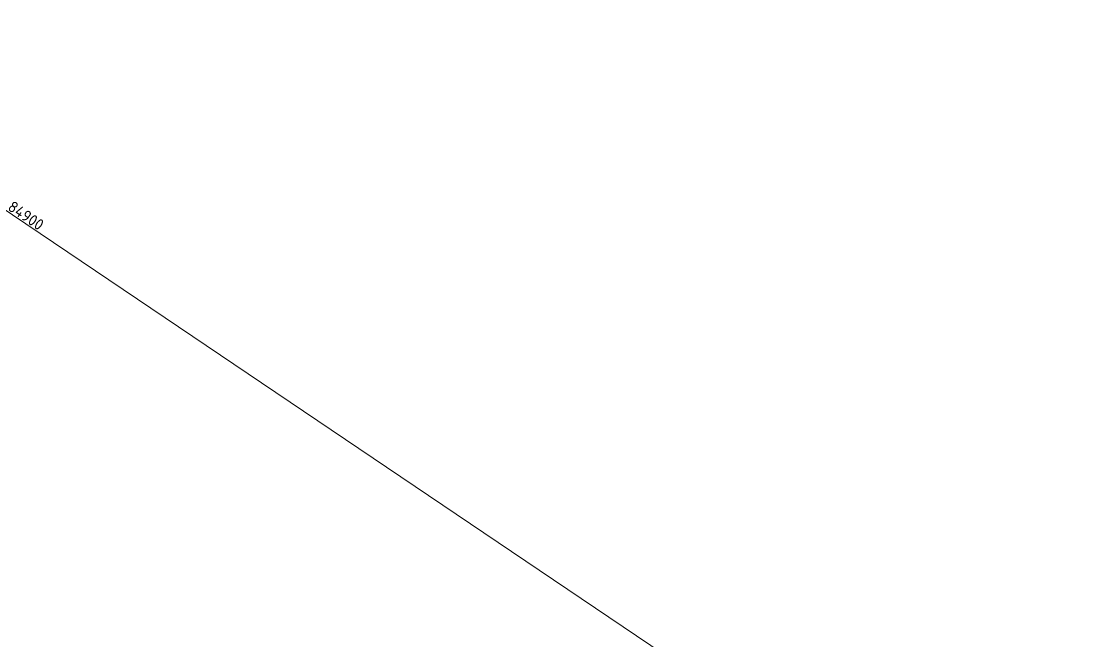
# Model space of a CAD drawing. Header units: millimetres. Extents: x -243740 to 150609, y -407537 to -187091.
# Drawn here: x 111915 to 149694, y -256054 to -233949 of the extents above; entities that cross this region are included whole.
import ezdxf

# ---------------------------------------------------------------- set-up
doc = ezdxf.new("R2010")
doc.units = ezdxf.units.MM
doc.linetypes.add('Штрих', pattern=[6.350000000000002, 3.175000000000001, -3.175000000000001])
doc.layers.add('A-ANNO-DIMS', color=7, linetype='Continuous', lineweight=9)
doc.layers.add('АР_монолит', color=252, linetype='Continuous', lineweight=50)
doc.layers.add('Вставка', color=252, linetype='Continuous')
doc.styles.add('GOST 2.304', font='')
doc.styles.get('GOST 2.304').set_extended_font_data('GOST Common')
doc.linetypes.add('Truba', pattern='A,3e-05,[4,MSH_7,S=1,R=0,X=0,Y=0],-3.022072', length=3.022102)
doc.dimstyles.new('М-200', dxfattribs={"dimtxt": 400, "dimasz": 160, "dimexe": 200, "dimexo": 400, "dimgap": 50, "dimtad": 1, "dimdec": 0, "dimzin": 0, "dimdsep": 46, "dimtxsty": 'GOST 2.304', "dimblk": 'ARCHTICK', "dimcen": 180, "dimdle": 200, "dimadec": 0, "dimazin": 0, "dimtfac": 1, "dimtdec": 0, "dimtmove": 1, "dimatfit": 0, "dimfxl": 1, "dimtolj": 1, "dimtzin": 0, "dimarcsym": 0})

# ---------------------------------------------------------------- blocks, each defined once
blk = doc.blocks.new('_ArchTick')
at = {"color": 0, "linetype": 'ByBlock', "const_width": 0.15}
blk.add_lwpolyline([(-0.5, -0.5), (0.5, 0.5)], dxfattribs=at)
blk = doc.blocks.new('*D44')
at = {"layer": 'A-ANNO-DIMS', "color": 0, "lineweight": -2}
for p, q in [((-22659.30482485699, -81307.43503121332), (-93376.20895290107, -33608.2791629485)), ((-93434.07860731719, -34051.73277168082), (-93322.24002380429, -33885.92525907115)), ((-23048.78950449254, -81527.21147291978), (-22936.95092097964, -81361.40396031011))]:
    blk.add_line(p, q, dxfattribs=at)
at = {"layer": 'Defpoints', "color": 0, "lineweight": 30, "transparency": 16777216}
for p in [(-93210.40144029133, -33720.11774646139), (-93210.40144029136, -33720.11774646143), (-22825.11233746668, -81195.59644770034)]:
    blk.add_point(p, dxfattribs=at)
at = {"layer": 'A-ANNO-DIMS', "color": 0, "lineweight": -2, "xscale": 160, "yscale": 160, "zscale": 160}
for p, rotation in [((-93210.40144029136, -33720.11774646143), 145.9999990259533), ((-22825.11233746671, -81195.59644770039), 325.9999990259533)]:
    blk.add_blockref('_ArchTick', p, dxfattribs=dict(at, rotation=rotation))
at = {"layer": 'A-ANNO-DIMS', "color": 0, "insert": (-57877.95865948787, -57250.59770631877), "char_height": 400, "attachment_point": 5, "rotation": 325.99999902595334, "style": 'GOST 2.304'}
blk.add_mtext('\\A1;84900', dxfattribs=at)
blk = doc.blocks.new('Оси200')
at = {"layer": 'A-ANNO-DIMS'}
dim = blk.add_aligned_dim(p1=(-22825.11233746668, -81195.59644770034), p2=(-93210.40144029132, -33720.11774646139), distance=6.178102167531655e-11, dimstyle='М-200', dxfattribs=at)
dim.commit()
dim.dimension.update_dxf_attribs({"geometry": '*D44', "text_midpoint": (-57877.95865948787, -57250.59770631877)})
blk = doc.blocks.new('A$C010e0e93')
at = {"layer": 'A-ANNO-DIMS'}
blk.add_blockref('Оси200', (404603.7451010537, 213803.6186243605), dxfattribs=at)

msp = doc.modelspace()

# ---------------------------------------------------------------- block references
at = {"layer": 'Вставка', "linetype": 'Truba', "lineweight": 30, "ltscale": 100}
msp.add_blockref('A$C010e0e93', (-234640.0057934705, -397437.2428392196), dxfattribs=at)

doc.saveas('drawing.dxf')
